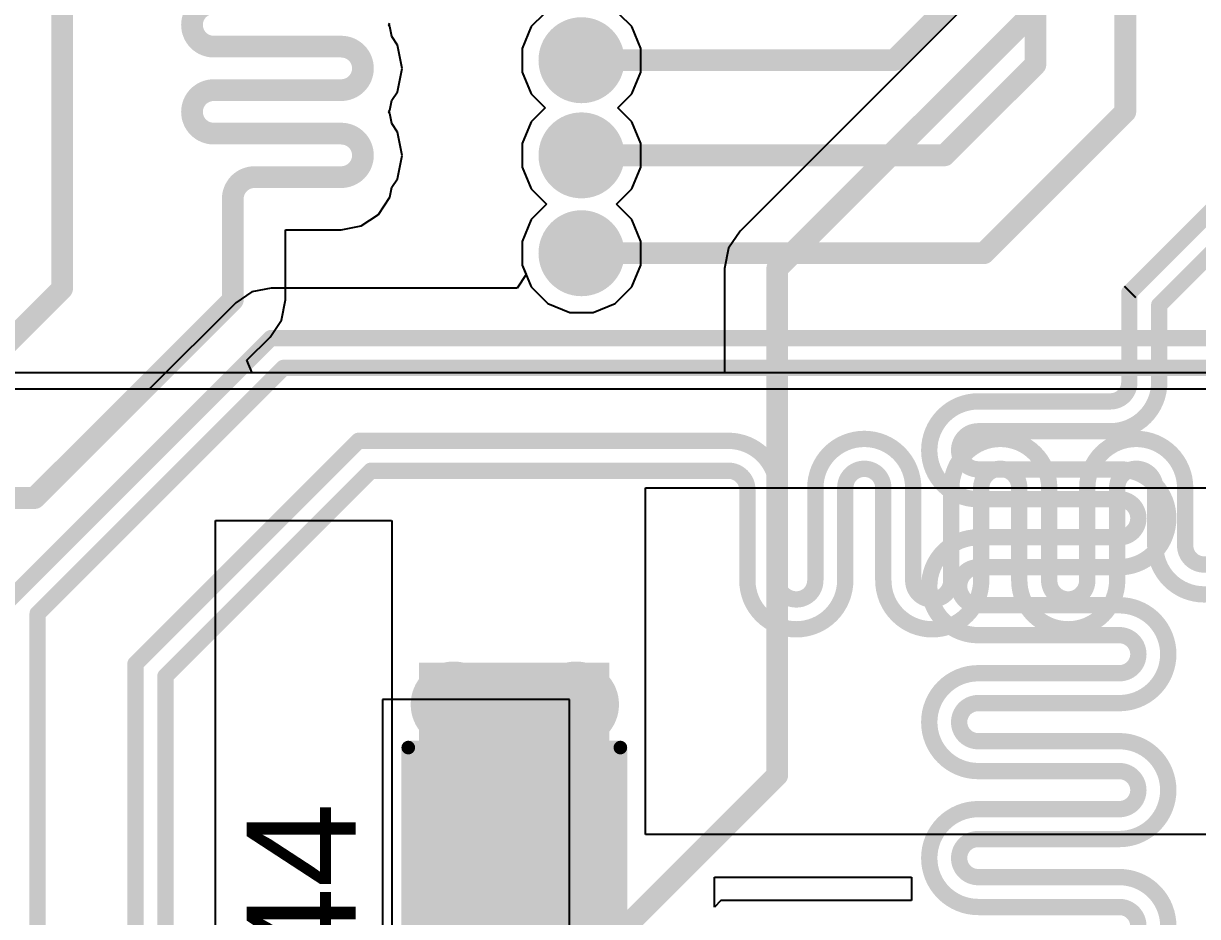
# Model space of a CAD drawing. Header units: millimetres. Extents: x 0 to 172, y 0 to 138.
# Drawn here: x 57.58 to 68.54, y 28.22 to 36.56 of the extents above; entities that cross this region are included whole.
import ezdxf

# ---------------------------------------------------------------- set-up
doc = ezdxf.new("R2010")
doc.units = ezdxf.units.MM
for name, color, linetype in [('BottomLayer', 5, 'Continuous'), ('BottomSolder', 6, 'Continuous'), ('TopLayer', 1, 'Continuous'), ('TopOverlay', 2, 'Continuous'), ('TopPaste', 8, 'Continuous'), ('TopSolder', 216, 'Continuous'), ('ViaHoleLayer', 16, 'Continuous')]:
    doc.layers.add(name, color=color, linetype=linetype)
doc.styles.add('Arial', font='', dxfattribs={"height": 0.2})
doc.styles.get('Arial').set_extended_font_data('Arial')

# ---------------------------------------------------------------- blocks, each defined once
blk = doc.blocks.new('R___1206_90')
at = {"layer": 'TopLayer'}
for points in [[(-2.032, 0.889), (-0.508, 0.889), (-0.508, -0.889), (-2.032, -0.889)], [(0.508, 0.889), (2.032, 0.889), (2.032, -0.889), (0.508, -0.889)]]:
    blk.add_hatch(color=1, dxfattribs=at).paths.add_polyline_path(points)
at = {"layer": 'TopPaste'}
for points in [[(-2.032, 0.889), (-0.508, 0.889), (-0.508, -0.889), (-2.032, -0.889)], [(0.508, 0.889), (2.032, 0.889), (2.032, -0.889), (0.508, -0.889)]]:
    blk.add_hatch(color=8, dxfattribs=at).paths.add_polyline_path(points)
at = {"layer": 'TopSolder'}
for points in [[(-2.1336, 0.9905999999999999), (-0.4064, 0.9905999999999999), (-0.4064, -0.9905999999999999), (-2.1336, -0.9905999999999999)], [(0.4064, 0.9905999999999999), (2.1336, 0.9905999999999999), (2.1336, -0.9905999999999999), (0.4064, -0.9905999999999999)]]:
    blk.add_hatch(color=216, dxfattribs=at).paths.add_polyline_path(points)
at = {"layer": 'TopOverlay', "const_width": 0.127}
for points in [[(-2.1336, -0.9905999999999999), (-2.1336, 0.9905999999999999)], [(2.1336, 0.9905999999999999), (-2.1336, 0.9905999999999999)], [(2.1336, -0.9905999999999999), (2.1336, 0.9905999999999999)], [(2.1336, -0.9905999999999999), (-2.1336, -0.9905999999999999)]]:
    blk.add_lwpolyline(points, dxfattribs=at)
at = {"layer": 'TopOverlay', "const_width": 0.0635}
for points in [[(-2.16535, 0.9905999999999999, 1), (-2.10185, 0.9905999999999999, 1)], [(-2.16535, 0.9905999999999999, 1), (-2.10185, 0.9905999999999999, 1)], [(2.10185, 0.9905999999999999, 1), (2.16535, 0.9905999999999999, 1)], [(2.10185, 0.9905999999999999, 1), (2.16535, 0.9905999999999999, 1)], [(-2.16535, -0.9905999999999999, 1), (-2.10185, -0.9905999999999999, 1)], [(-2.16535, -0.9905999999999999, 1), (-2.10185, -0.9905999999999999, 1)], [(2.10185, -0.9905999999999999, 1), (2.16535, -0.9905999999999999, 1)], [(2.10185, -0.9905999999999999, 1), (2.16535, -0.9905999999999999, 1)]]:
    blk.add_lwpolyline(points, format="xyb", close=True, dxfattribs=at)

msp = doc.modelspace()

# ---------------------------------------------------------------- hatches: boundary and pattern name
at = {"layer": 'BottomLayer'}
h = msp.add_hatch(color=5, dxfattribs=at)
edge = h.paths.add_edge_path()
edge.add_arc((62.78879999999999, 36.2204), 0.2999994, 0, 360)
h = msp.add_hatch(color=5, dxfattribs=at)
edge = h.paths.add_edge_path()
edge.add_arc((62.78879999999999, 35.3314), 0.2999994, 0, 360)
h = msp.add_hatch(color=5, dxfattribs=at)
edge = h.paths.add_edge_path()
edge.add_arc((62.78879999999999, 34.41699999999999), 0.2999994, 0, 360)
h = msp.add_hatch(color=5, dxfattribs=at)
edge = h.paths.add_edge_path()
edge.add_arc((61.59499999999999, 30.2006), 0.2999994, 0, 360)
h = msp.add_hatch(color=5, dxfattribs=at)
edge = h.paths.add_edge_path()
edge.add_arc((62.73753009999999, 30.2006), 0.2999994, 0, 360)
at = {"layer": 'BottomSolder'}
h = msp.add_hatch(color=6, dxfattribs=at)
edge = h.paths.add_edge_path()
edge.add_arc((62.78879999999999, 36.2204), 0.4015993999999999, 0, 360)
h = msp.add_hatch(color=6, dxfattribs=at)
edge = h.paths.add_edge_path()
edge.add_arc((62.78879999999999, 35.3314), 0.4015993999999999, 0, 360)
h = msp.add_hatch(color=6, dxfattribs=at)
edge = h.paths.add_edge_path()
edge.add_arc((62.78879999999999, 34.41699999999999), 0.4015993999999999, 0, 360)
h = msp.add_hatch(color=6, dxfattribs=at)
edge = h.paths.add_edge_path()
edge.add_arc((61.59499999999999, 30.2006), 0.4015993999999999, 0, 360)
h = msp.add_hatch(color=6, dxfattribs=at)
edge = h.paths.add_edge_path()
edge.add_arc((62.73753009999999, 30.2006), 0.4015993999999999, 0, 360)
at = {"layer": 'TopLayer'}
h = msp.add_hatch(color=1, dxfattribs=at)
edge = h.paths.add_edge_path()
edge.add_arc((62.78879999999999, 36.2204), 0.2999994, 0, 360)
h = msp.add_hatch(color=1, dxfattribs=at)
edge = h.paths.add_edge_path()
edge.add_arc((62.78879999999999, 35.3314), 0.2999994, 0, 360)
h = msp.add_hatch(color=1, dxfattribs=at)
edge = h.paths.add_edge_path()
edge.add_arc((62.78879999999999, 34.41699999999999), 0.2999994, 0, 360)
msp.add_hatch(color=1, dxfattribs=at).paths.add_polyline_path([(61.27242, 28.17240746), (63.05042, 28.17240746), (63.05042, 30.59137138), (61.27242, 30.59137138)])
h = msp.add_hatch(color=1, dxfattribs=at)
edge = h.paths.add_edge_path()
edge.add_arc((61.59499999999999, 30.2006), 0.2999994, 0, 360)
h = msp.add_hatch(color=1, dxfattribs=at)
edge = h.paths.add_edge_path()
edge.add_arc((62.73753009999999, 30.2006), 0.2999994, 0, 360)
at = {"layer": 'TopSolder'}
h = msp.add_hatch(color=216, dxfattribs=at)
edge = h.paths.add_edge_path()
edge.add_arc((62.78879999999999, 36.2204), 0.4015993999999999, 0, 360)
h = msp.add_hatch(color=216, dxfattribs=at)
edge = h.paths.add_edge_path()
edge.add_arc((62.78879999999999, 35.3314), 0.4015993999999999, 0, 360)
h = msp.add_hatch(color=216, dxfattribs=at)
edge = h.paths.add_edge_path()
edge.add_arc((62.78879999999999, 34.41699999999999), 0.4015993999999999, 0, 360)
h = msp.add_hatch(color=216, dxfattribs=at)
edge = h.paths.add_edge_path()
edge.add_arc((61.59499999999999, 30.2006), 0.4015993999999999, 0, 360)
h = msp.add_hatch(color=216, dxfattribs=at)
edge = h.paths.add_edge_path()
edge.add_arc((62.73753009999999, 30.2006), 0.4015993999999999, 0, 360)
at = {"layer": 'ViaHoleLayer'}
h = msp.add_hatch(color=16, dxfattribs=at)
edge = h.paths.add_edge_path()
edge.add_arc((62.78879999999999, 36.2204), 0.1499997, 0, 360)
h = msp.add_hatch(color=16, dxfattribs=at)
edge = h.paths.add_edge_path()
edge.add_arc((62.78879999999999, 35.3314), 0.1499997, 0, 360)
h = msp.add_hatch(color=16, dxfattribs=at)
edge = h.paths.add_edge_path()
edge.add_arc((62.78879999999999, 34.41699999999999), 0.1499997, 0, 360)
h = msp.add_hatch(color=16, dxfattribs=at)
edge = h.paths.add_edge_path()
edge.add_arc((61.59499999999999, 30.2006), 0.1499997, 0, 360)
h = msp.add_hatch(color=16, dxfattribs=at)
edge = h.paths.add_edge_path()
edge.add_arc((62.73753009999999, 30.2006), 0.1499997, 0, 360)

# ---------------------------------------------------------------- linework, layer by layer
at = {"layer": 'BottomLayer'}
for p, q in [((66.83194151999999, 37.18547808), (64.26966572, 34.62320227999999)), ((62.43712683999999, 36.6522), (62.3191413, 36.53421446)), ((63.2584587, 36.53421446), (63.14047316, 36.6522)), ((60.98869183999999, 36.55061269999999), (60.99864864, 36.56551234)), ((60.99864864, 36.53571306), (60.98869183999999, 36.55061269999999)), ((61.01735319999999, 36.44167464), (60.99864864, 36.53571306)), ((62.3191413, 36.53421446), (62.23480059999999, 36.33059789999999)), ((63.3427994, 36.33059789999999), (63.2584587, 36.53421446)), ((61.0704265, 36.3622463), (61.01735319999999, 36.44167464)), ((61.11379699999999, 36.1442127), (61.0704265, 36.3622463)), ((62.23480059999999, 36.33059789999999), (62.23480059999999, 36.1102021)), ((63.3427994, 36.1102021), (63.3427994, 36.33059789999999)), ((61.0704265, 35.9261791), (61.11379699999999, 36.1442127)), ((62.23480059999999, 36.1102021), (62.3191413, 35.90658554)), ((63.2584587, 35.90658554), (63.3427994, 36.1102021)), ((61.01735319999999, 35.84675076), (61.0704265, 35.9261791)), ((62.3191413, 35.90658554), (62.44982684, 35.7759)), ((63.12777316, 35.7759), (63.2584587, 35.90658554)), ((60.98869183999999, 35.7378127), (60.99864864, 35.75271234)), ((60.99864864, 35.75271234), (61.01735319999999, 35.84675076)), ((62.44982684, 35.7759), (62.3191413, 35.64521446)), ((63.2584587, 35.64521446), (63.12777316, 35.7759)), ((60.99864864, 35.72291306), (60.98869183999999, 35.7378127)), ((61.01735319999999, 35.62887464), (60.99864864, 35.72291306)), ((62.3191413, 35.64521446), (62.23480059999999, 35.4415979)), ((63.3427994, 35.4415979), (63.2584587, 35.64521446)), ((61.0704265, 35.5494463), (61.01735319999999, 35.62887464)), ((61.11379699999999, 35.3314127), (61.0704265, 35.5494463)), ((62.23480059999999, 35.4415979), (62.23480059999999, 35.2212021)), ((63.3427994, 35.2212021), (63.3427994, 35.4415979)), ((61.0704265, 35.1133791), (61.11379699999999, 35.3314127)), ((62.23480059999999, 35.2212021), (62.3191413, 35.01758554)), ((63.2584587, 35.01758554), (63.3427994, 35.2212021)), ((61.01735319999999, 35.03395076), (61.0704265, 35.1133791)), ((60.99864864, 34.93991234), (61.01735319999999, 35.03395076)), ((62.3191413, 35.01758554), (62.46252684, 34.87419999999999)), ((63.11507316, 34.87419999999999), (63.2584587, 35.01758554)), ((60.89198388, 34.78027841999999), (60.99864864, 34.93991234)), ((62.46252684, 34.87419999999999), (62.3191413, 34.73081446)), ((63.2584587, 34.73081446), (63.11507316, 34.87419999999999)), ((60.73234996, 34.67361365999999), (60.89198388, 34.78027841999999)), ((60.5440496, 34.63615882), (60.73234996, 34.67361365999999)), ((62.3191413, 34.73081446), (62.23480059999999, 34.5271979)), ((63.3427994, 34.5271979), (63.2584587, 34.73081446)), ((60.02386267999999, 33.98035367999999), (60.02386267999999, 34.63615882)), ((60.02386267999999, 34.63615882), (60.5440496, 34.63615882)), ((64.26966572, 34.62320227999999), (64.16300096, 34.46356836)), ((62.23480059999999, 34.5271979), (62.23480059999999, 34.3068021)), ((63.3427994, 34.3068021), (63.3427994, 34.5271979)), ((64.16300096, 34.46356836), (64.12554612, 34.275268)), ((62.23480059999999, 34.3068021), (62.3191413, 34.10318554)), ((63.2584587, 34.10318554), (63.3427994, 34.3068021)), ((64.12554612, 34.275268), (64.12554612, 33.2994)), ((62.3191413, 34.10318554), (62.47498553999999, 33.9473413)), ((63.10261446, 33.9473413), (63.2584587, 34.10318554)), ((59.98640784, 33.79205332), (60.02386267999999, 33.98035367999999)), ((62.47498553999999, 33.9473413), (62.6786021, 33.8630006)), ((62.8989979, 33.8630006), (63.10261446, 33.9473413)), ((59.87974307999999, 33.6324194), (59.98640784, 33.79205332)), ((62.6786021, 33.8630006), (62.8989979, 33.8630006)), ((59.66405644, 33.41673276), (59.87974307999999, 33.6324194)), ((59.71265933999999, 33.2994), (59.66405644, 33.41673276)), ((103.7336, 33.2994), (31.0642, 33.2994)), ((64.12554612, 33.2994), (59.71265933999999, 33.2994)), ((62.67732448, 30.24597456), (60.9301931, 30.24597456)), ((60.9301931, 30.24597456), (60.9301931, 16.29771442)), ((62.67732448, 17.4189771), (62.67732448, 30.24597456)), ((64.03000148, 28.30831016), (64.03000148, 28.58771016)), ((64.03000148, 28.58771016), (65.87080298, 28.58771016)), ((65.87080298, 28.58771016), (65.87080298, 28.36841164)), ((64.09010296, 28.36841164), (64.03000148, 28.30831016)), ((65.87080298, 28.36841164), (64.09010296, 28.36841164))]:
    msp.add_line(p, q, dxfattribs=at)
for points, const_width in [([(57.9374, 34.8916752), (57.9374, 39.7812768)], 0.2032), ([(64.6176, 34.275268), (68.696332, 38.354)], 0.2032), ([(59.3540088, 36.34741269999999), (60.5440496, 36.34741269999999)], 0.2032), ([(59.3540088, 35.9410127), (60.5440496, 35.9410127)], 0.2032), ([(67.91844176, 34.0614), (69.46784176, 35.6108)], 0.1524), ([(59.3540088, 35.5346127), (60.5440496, 35.5346127)], 0.2032), ([(68.31357178, 34.0614), (69.58357177999999, 35.3314)], 0.1524), ([(59.7350088, 35.1282127), (60.5440496, 35.1282127)], 0.2032), ([(57.9374, 34.08631232), (57.9374, 34.8916752)], 0.2032), ([(59.53180879999999, 34.41699999999999), (59.53180879999999, 34.9250127)], 0.2032), ([(59.53180879999999, 33.98035367999999), (59.53180879999999, 34.41699999999999)], 0.2032), ([(64.6176, 29.5402), (64.6176, 34.275268)], 0.2032), ([(56.6424064, 32.79131872), (57.9374, 34.08631232)], 0.2032), ([(67.90615832, 34.04911656), (67.91844176, 34.0614)], 0.1524), ([(67.90615832, 33.21048984), (67.90615832, 34.04911656)], 0.1524), ([(68.18555832, 33.93338908), (68.31356924, 34.0614)], 0.1524), ([(68.31356924, 34.0614), (68.31357178, 34.0614)], 0.1524), ([(57.68103272, 32.1295776), (59.53180879999999, 33.98035367999999)], 0.2032), ([(68.18555832, 33.21048984), (68.18555832, 33.93338908)], 0.1524), ([(66.49433995999999, 33.03269238), (67.72836086, 33.03269238)], 0.1524), ([(66.49433995999999, 32.75329238), (67.72836086, 32.75329238)], 0.1524), ([(66.03714249999999, 32.57549238), (66.03714249999999, 32.57549492)], 0.1524), ([(66.3165425, 32.57549238), (66.3165425, 32.57549492)], 0.1524), ([(66.49433995999999, 32.39769492), (67.81266854, 32.39769492)], 0.1524), ([(47.45576488, 32.1295776), (57.68103272, 32.1295776)], 0.2032), ([(66.49433995999999, 32.11829492), (67.81266854, 32.11829492)], 0.1524), ([(67.990466, 31.94049492), (67.990466, 31.94049746)], 0.1524), ([(68.269866, 31.94049492), (68.269866, 31.94049746)], 0.1524), ([(66.49433995999999, 31.76269746), (67.81266854, 31.76269746)], 0.1524), ([(66.49433995999999, 31.48329746), (67.81266854, 31.48329746)], 0.1524), ([(66.03714249999999, 31.30549746), (66.03714249999999, 31.30549999999999)], 0.1524), ([(66.3165425, 31.30549746), (66.3165425, 31.30549999999999)], 0.1524), ([(66.49433995999999, 31.1277), (67.81266854, 31.1277)], 0.1524), ([(66.49433995999999, 30.84829999999999), (67.81266854, 30.84829999999999)], 0.1524), ([(67.990466, 30.6705), (67.990466, 30.67050254)], 0.1524), ([(68.269866, 30.6705), (68.269866, 30.67050254)], 0.1524), ([(66.49433995999999, 30.49270254), (67.81266854, 30.49270254)], 0.1524), ([(66.49433995999999, 30.21330254), (67.81266854, 30.21330254)], 0.1524), ([(66.03714249999999, 30.03550254), (66.03714249999999, 30.03550508)], 0.1524), ([(66.3165425, 30.03550254), (66.3165425, 30.03550508)], 0.1524), ([(66.49433995999999, 29.85770508), (67.81266854, 29.85770508)], 0.1524), ([(62.79973216, 27.72233216), (64.6176, 29.5402)], 0.2032), ([(66.49433995999999, 29.57830508), (67.81266854, 29.57830508)], 0.1524), ([(67.990466, 29.40050508), (67.990466, 29.40050762)], 0.1524), ([(68.269866, 29.40050508), (68.269866, 29.40050762)], 0.1524), ([(66.49433995999999, 29.22270762), (67.81266854, 29.22270762)], 0.1524), ([(66.49433995999999, 28.94330762), (67.81266854, 28.94330762)], 0.1524), ([(66.03714249999999, 28.76550762), (66.03714249999999, 28.76551016)], 0.1524), ([(66.3165425, 28.76550762), (66.3165425, 28.76551016)], 0.1524), ([(66.49433995999999, 28.58771016), (67.81266854, 28.58771016)], 0.1524), ([(66.49433995999999, 28.30831016), (67.81266854, 28.30831016)], 0.1524)]:
    msp.add_lwpolyline(points, dxfattribs=dict(at, const_width=const_width))
for points, const_width in [([(59.3540088, 36.34741269999999, -0.9999999999999999), (59.3540088, 36.7538127)], 0.2032), ([(60.5440496, 36.34741269999999, -0.9999999999999999), (60.5440496, 35.9410127)], 0.2032), ([(59.3540088, 35.5346127, -0.9999999999999999), (59.3540088, 35.9410127)], 0.2032), ([(60.5440496, 35.5346127, -0.9999999999999999), (60.5440496, 35.1282127)], 0.2032), ([(59.53180879999999, 34.9250127, -0.4142135623730951), (59.7350088, 35.1282127)], 0.2032), ([(67.90615832, 33.21048984, -0.4142135623730951), (67.72836086, 33.03269238)], 0.1524), ([(68.18555832, 33.21048984, -0.4142135623730951), (67.72836086, 32.75329238)], 0.1524), ([(66.03714249999999, 32.57549492, -0.4142135623730951), (66.49433995999999, 33.03269238)], 0.1524), ([(66.3165425, 32.57549492, -0.4142135623730951), (66.49433995999999, 32.75329238)], 0.1524), ([(66.49433995999999, 32.11829492, -0.4142135623730951), (66.03714249999999, 32.57549238)], 0.1524), ([(66.49433995999999, 32.39769492, -0.4142135623730951), (66.3165425, 32.57549238)], 0.1524), ([(67.81266854, 32.39769492, -0.4142135623730951), (68.269866, 31.94049746)], 0.1524), ([(67.81266854, 32.11829492, -0.4142135623730951), (67.990466, 31.94049746)], 0.1524), ([(67.990466, 31.94049492, -0.4142135623730951), (67.81266854, 31.76269746)], 0.1524), ([(68.269866, 31.94049492, -0.4142135623730951), (67.81266854, 31.48329746)], 0.1524), ([(66.03714249999999, 31.30549999999999, -0.4142135623730951), (66.49433995999999, 31.76269746)], 0.1524), ([(66.3165425, 31.30549999999999, -0.4142135623730951), (66.49433995999999, 31.48329746)], 0.1524), ([(66.49433995999999, 30.84829999999999, -0.4142135623730951), (66.03714249999999, 31.30549746)], 0.1524), ([(66.49433995999999, 31.1277, -0.4142135623730951), (66.3165425, 31.30549746)], 0.1524), ([(67.81266854, 31.1277, -0.4142135623730951), (68.269866, 30.67050254)], 0.1524), ([(67.81266854, 30.84829999999999, -0.4142135623730951), (67.990466, 30.67050254)], 0.1524), ([(67.990466, 30.6705, -0.4142135623730951), (67.81266854, 30.49270254)], 0.1524), ([(68.269866, 30.6705, -0.4142135623730951), (67.81266854, 30.21330254)], 0.1524), ([(66.03714249999999, 30.03550508, -0.4142135623730951), (66.49433995999999, 30.49270254)], 0.1524), ([(66.3165425, 30.03550508, -0.4142135623730951), (66.49433995999999, 30.21330254)], 0.1524), ([(66.49433995999999, 29.57830508, -0.4142135623730951), (66.03714249999999, 30.03550254)], 0.1524), ([(66.49433995999999, 29.85770508, -0.4142135623730951), (66.3165425, 30.03550254)], 0.1524), ([(67.81266854, 29.85770508, -0.4142135623730951), (68.269866, 29.40050762)], 0.1524), ([(67.81266854, 29.57830508, -0.4142135623730951), (67.990466, 29.40050762)], 0.1524), ([(67.990466, 29.40050508, -0.4142135623730951), (67.81266854, 29.22270762)], 0.1524), ([(68.269866, 29.40050508, -0.4142135623730951), (67.81266854, 28.94330762)], 0.1524), ([(66.03714249999999, 28.76551016, -0.4142135623730951), (66.49433995999999, 29.22270762)], 0.1524), ([(66.3165425, 28.76551016, -0.4142135623730951), (66.49433995999999, 28.94330762)], 0.1524), ([(66.49433995999999, 28.30831016, -0.4142135623730951), (66.03714249999999, 28.76550762)], 0.1524), ([(66.49433995999999, 28.58771016, -0.4142135623730951), (66.3165425, 28.76550762)], 0.1524), ([(67.81266854, 28.58771016, -0.4142135623730951), (68.269866, 28.1305127)], 0.1524), ([(67.81266854, 28.30831016, -0.4142135623730951), (67.990466, 28.1305127)], 0.1524)]:
    msp.add_lwpolyline(points, format="xyb", dxfattribs=dict(at, const_width=const_width))
for points, const_width in [([(59.3032088, 36.34741269999999, 1), (59.4048088, 36.34741269999999, 1)], 0.1016), ([(59.3032088, 36.34741269999999, 1), (59.4048088, 36.34741269999999, 1)], 0.1016), ([(60.4932496, 36.34741269999999, 1), (60.5948496, 36.34741269999999, 1)], 0.1016), ([(60.4932496, 36.34741269999999, 1), (60.5948496, 36.34741269999999, 1)], 0.1016), ([(59.3032088, 35.9410127, 1), (59.4048088, 35.9410127, 1)], 0.1016), ([(59.3032088, 35.9410127, 1), (59.4048088, 35.9410127, 1)], 0.1016), ([(60.4932496, 35.9410127, 1), (60.5948496, 35.9410127, 1)], 0.1016), ([(60.4932496, 35.9410127, 1), (60.5948496, 35.9410127, 1)], 0.1016), ([(59.3032088, 35.5346127, 1), (59.4048088, 35.5346127, 1)], 0.1016), ([(59.3032088, 35.5346127, 1), (59.4048088, 35.5346127, 1)], 0.1016), ([(60.4932496, 35.5346127, 1), (60.5948496, 35.5346127, 1)], 0.1016), ([(60.4932496, 35.5346127, 1), (60.5948496, 35.5346127, 1)], 0.1016), ([(59.6842088, 35.1282127, 1), (59.78580880000001, 35.1282127, 1)], 0.1016), ([(59.6842088, 35.1282127, 1), (59.78580880000001, 35.1282127, 1)], 0.1016), ([(60.4932496, 35.1282127, 1), (60.5948496, 35.1282127, 1)], 0.1016), ([(60.4932496, 35.1282127, 1), (60.5948496, 35.1282127, 1)], 0.1016), ([(57.88659999999999, 34.8916752, 1), (57.98819999999999, 34.8916752, 1)], 0.1016), ([(57.88659999999999, 34.8916752, 1), (57.98819999999999, 34.8916752, 1)], 0.1016), ([(59.4810088, 34.9250127, 1), (59.5826088, 34.9250127, 1)], 0.1016), ([(59.4810088, 34.9250127, 1), (59.5826088, 34.9250127, 1)], 0.1016), ([(59.4810088, 34.41699999999999, 1), (59.5826088, 34.41699999999999, 1)], 0.1016), ([(59.4810088, 34.41699999999999, 1), (59.5826088, 34.41699999999999, 1)], 0.1016), ([(64.56679999999999, 34.275268, 1), (64.66839999999999, 34.275268, 1)], 0.1016), ([(64.56679999999999, 34.275268, 1), (64.66839999999999, 34.275268, 1)], 0.1016), ([(57.88659999999999, 34.08631232, 1), (57.98819999999999, 34.08631232, 1)], 0.1016), ([(57.88659999999999, 34.08631232, 1), (57.98819999999999, 34.08631232, 1)], 0.1016), ([(67.86805831999999, 34.04911656, 1), (67.94425832, 34.04911656, 1)], 0.0762), ([(67.86805831999999, 34.04911656, 1), (67.94425832, 34.04911656, 1)], 0.0762), ([(67.88034176, 34.0614, 1), (67.95654176, 34.0614, 1)], 0.0762), ([(67.88034176, 34.0614, 1), (67.95654176, 34.0614, 1)], 0.0762), ([(68.27546924, 34.0614, 1), (68.35166923999999, 34.0614, 1)], 0.0762), ([(68.27546924, 34.0614, 1), (68.35166923999999, 34.0614, 1)], 0.0762), ([(68.27547177999999, 34.0614, 1), (68.35167178, 34.0614, 1)], 0.0762), ([(68.27547177999999, 34.0614, 1), (68.35167178, 34.0614, 1)], 0.0762), ([(59.4810088, 33.98035367999999, 1), (59.5826088, 33.98035367999999, 1)], 0.1016), ([(59.4810088, 33.98035367999999, 1), (59.5826088, 33.98035367999999, 1)], 0.1016), ([(68.14745832, 33.93338908, 1), (68.22365832, 33.93338908, 1)], 0.0762), ([(68.14745832, 33.93338908, 1), (68.22365832, 33.93338908, 1)], 0.0762), ([(67.86805831999999, 33.21048984, 1), (67.94425832, 33.21048984, 1)], 0.0762), ([(67.86805831999999, 33.21048984, 1), (67.94425832, 33.21048984, 1)], 0.0762), ([(68.14745832, 33.21048984, 1), (68.22365832, 33.21048984, 1)], 0.0762), ([(68.14745832, 33.21048984, 1), (68.22365832, 33.21048984, 1)], 0.0762), ([(66.45623995999999, 33.03269238, 1), (66.53243995999999, 33.03269238, 1)], 0.0762), ([(66.45623995999999, 33.03269238, 1), (66.53243995999999, 33.03269238, 1)], 0.0762), ([(67.69026086, 33.03269238, 1), (67.76646086, 33.03269238, 1)], 0.0762), ([(67.69026086, 33.03269238, 1), (67.76646086, 33.03269238, 1)], 0.0762), ([(66.45623995999999, 32.75329238, 1), (66.53243995999999, 32.75329238, 1)], 0.0762), ([(66.45623995999999, 32.75329238, 1), (66.53243995999999, 32.75329238, 1)], 0.0762), ([(67.69026086, 32.75329238, 1), (67.76646086, 32.75329238, 1)], 0.0762), ([(67.69026086, 32.75329238, 1), (67.76646086, 32.75329238, 1)], 0.0762), ([(65.99904249999999, 32.57549492, 1), (66.0752425, 32.57549492, 1)], 0.0762), ([(65.99904249999999, 32.57549492, 1), (66.0752425, 32.57549492, 1)], 0.0762), ([(65.99904249999999, 32.57549238, 1), (66.0752425, 32.57549238, 1)], 0.0762), ([(65.99904249999999, 32.57549238, 1), (66.0752425, 32.57549238, 1)], 0.0762), ([(66.2784425, 32.57549492, 1), (66.3546425, 32.57549492, 1)], 0.0762), ([(66.2784425, 32.57549492, 1), (66.3546425, 32.57549492, 1)], 0.0762), ([(66.2784425, 32.57549238, 1), (66.3546425, 32.57549238, 1)], 0.0762), ([(66.2784425, 32.57549238, 1), (66.3546425, 32.57549238, 1)], 0.0762), ([(66.45623995999999, 32.39769492, 1), (66.53243995999999, 32.39769492, 1)], 0.0762), ([(66.45623995999999, 32.39769492, 1), (66.53243995999999, 32.39769492, 1)], 0.0762), ([(67.77456854, 32.39769492, 1), (67.85076853999999, 32.39769492, 1)], 0.0762), ([(67.77456854, 32.39769492, 1), (67.85076853999999, 32.39769492, 1)], 0.0762), ([(57.63023272, 32.1295776, 1), (57.73183271999999, 32.1295776, 1)], 0.1016), ([(57.63023272, 32.1295776, 1), (57.73183271999999, 32.1295776, 1)], 0.1016), ([(66.45623995999999, 32.11829492, 1), (66.53243995999999, 32.11829492, 1)], 0.0762), ([(66.45623995999999, 32.11829492, 1), (66.53243995999999, 32.11829492, 1)], 0.0762), ([(67.77456854, 32.11829492, 1), (67.85076853999999, 32.11829492, 1)], 0.0762), ([(67.77456854, 32.11829492, 1), (67.85076853999999, 32.11829492, 1)], 0.0762), ([(67.952366, 31.94049746, 1), (68.028566, 31.94049746, 1)], 0.0762), ([(67.952366, 31.94049746, 1), (68.028566, 31.94049746, 1)], 0.0762), ([(67.952366, 31.94049492, 1), (68.028566, 31.94049492, 1)], 0.0762), ([(67.952366, 31.94049492, 1), (68.028566, 31.94049492, 1)], 0.0762), ([(68.231766, 31.94049746, 1), (68.30796600000001, 31.94049746, 1)], 0.0762), ([(68.231766, 31.94049746, 1), (68.30796600000001, 31.94049746, 1)], 0.0762), ([(68.231766, 31.94049492, 1), (68.30796600000001, 31.94049492, 1)], 0.0762), ([(68.231766, 31.94049492, 1), (68.30796600000001, 31.94049492, 1)], 0.0762), ([(66.45623995999999, 31.76269746, 1), (66.53243995999999, 31.76269746, 1)], 0.0762), ([(66.45623995999999, 31.76269746, 1), (66.53243995999999, 31.76269746, 1)], 0.0762), ([(67.77456854, 31.76269746, 1), (67.85076853999999, 31.76269746, 1)], 0.0762), ([(67.77456854, 31.76269746, 1), (67.85076853999999, 31.76269746, 1)], 0.0762), ([(66.45623995999999, 31.48329746, 1), (66.53243995999999, 31.48329746, 1)], 0.0762), ([(66.45623995999999, 31.48329746, 1), (66.53243995999999, 31.48329746, 1)], 0.0762), ([(67.77456854, 31.48329746, 1), (67.85076853999999, 31.48329746, 1)], 0.0762), ([(67.77456854, 31.48329746, 1), (67.85076853999999, 31.48329746, 1)], 0.0762), ([(65.99904249999999, 31.30549999999999, 1), (66.0752425, 31.30549999999999, 1)], 0.0762), ([(65.99904249999999, 31.30549999999999, 1), (66.0752425, 31.30549999999999, 1)], 0.0762), ([(65.99904249999999, 31.30549746, 1), (66.0752425, 31.30549746, 1)], 0.0762), ([(65.99904249999999, 31.30549746, 1), (66.0752425, 31.30549746, 1)], 0.0762), ([(66.2784425, 31.30549999999999, 1), (66.3546425, 31.30549999999999, 1)], 0.0762), ([(66.2784425, 31.30549999999999, 1), (66.3546425, 31.30549999999999, 1)], 0.0762), ([(66.2784425, 31.30549746, 1), (66.3546425, 31.30549746, 1)], 0.0762), ([(66.2784425, 31.30549746, 1), (66.3546425, 31.30549746, 1)], 0.0762), ([(66.45623995999999, 31.1277, 1), (66.53243995999999, 31.1277, 1)], 0.0762), ([(66.45623995999999, 31.1277, 1), (66.53243995999999, 31.1277, 1)], 0.0762), ([(67.77456854, 31.1277, 1), (67.85076853999999, 31.1277, 1)], 0.0762), ([(67.77456854, 31.1277, 1), (67.85076853999999, 31.1277, 1)], 0.0762), ([(66.45623995999999, 30.84829999999999, 1), (66.53243995999999, 30.84829999999999, 1)], 0.0762), ([(66.45623995999999, 30.84829999999999, 1), (66.53243995999999, 30.84829999999999, 1)], 0.0762), ([(67.77456854, 30.84829999999999, 1), (67.85076853999999, 30.84829999999999, 1)], 0.0762), ([(67.77456854, 30.84829999999999, 1), (67.85076853999999, 30.84829999999999, 1)], 0.0762), ([(67.952366, 30.67050254, 1), (68.028566, 30.67050254, 1)], 0.0762), ([(67.952366, 30.67050254, 1), (68.028566, 30.67050254, 1)], 0.0762), ([(67.952366, 30.6705, 1), (68.028566, 30.6705, 1)], 0.0762), ([(67.952366, 30.6705, 1), (68.028566, 30.6705, 1)], 0.0762), ([(68.231766, 30.67050254, 1), (68.30796600000001, 30.67050254, 1)], 0.0762), ([(68.231766, 30.67050254, 1), (68.30796600000001, 30.67050254, 1)], 0.0762), ([(68.231766, 30.6705, 1), (68.30796600000001, 30.6705, 1)], 0.0762), ([(68.231766, 30.6705, 1), (68.30796600000001, 30.6705, 1)], 0.0762), ([(66.45623995999999, 30.49270254, 1), (66.53243995999999, 30.49270254, 1)], 0.0762), ([(66.45623995999999, 30.49270254, 1), (66.53243995999999, 30.49270254, 1)], 0.0762), ([(67.77456854, 30.49270254, 1), (67.85076853999999, 30.49270254, 1)], 0.0762), ([(67.77456854, 30.49270254, 1), (67.85076853999999, 30.49270254, 1)], 0.0762), ([(66.45623995999999, 30.21330254, 1), (66.53243995999999, 30.21330254, 1)], 0.0762), ([(66.45623995999999, 30.21330254, 1), (66.53243995999999, 30.21330254, 1)], 0.0762), ([(67.77456854, 30.21330254, 1), (67.85076853999999, 30.21330254, 1)], 0.0762), ([(67.77456854, 30.21330254, 1), (67.85076853999999, 30.21330254, 1)], 0.0762), ([(65.99904249999999, 30.03550508, 1), (66.0752425, 30.03550508, 1)], 0.0762), ([(65.99904249999999, 30.03550508, 1), (66.0752425, 30.03550508, 1)], 0.0762), ([(65.99904249999999, 30.03550254, 1), (66.0752425, 30.03550254, 1)], 0.0762), ([(65.99904249999999, 30.03550254, 1), (66.0752425, 30.03550254, 1)], 0.0762), ([(66.2784425, 30.03550508, 1), (66.3546425, 30.03550508, 1)], 0.0762), ([(66.2784425, 30.03550508, 1), (66.3546425, 30.03550508, 1)], 0.0762), ([(66.2784425, 30.03550254, 1), (66.3546425, 30.03550254, 1)], 0.0762), ([(66.2784425, 30.03550254, 1), (66.3546425, 30.03550254, 1)], 0.0762), ([(66.45623995999999, 29.85770508, 1), (66.53243995999999, 29.85770508, 1)], 0.0762), ([(66.45623995999999, 29.85770508, 1), (66.53243995999999, 29.85770508, 1)], 0.0762), ([(67.77456854, 29.85770508, 1), (67.85076853999999, 29.85770508, 1)], 0.0762), ([(67.77456854, 29.85770508, 1), (67.85076853999999, 29.85770508, 1)], 0.0762), ([(64.56679999999999, 29.5402, 1), (64.66839999999999, 29.5402, 1)], 0.1016), ([(64.56679999999999, 29.5402, 1), (64.66839999999999, 29.5402, 1)], 0.1016), ([(66.45623995999999, 29.57830508, 1), (66.53243995999999, 29.57830508, 1)], 0.0762), ([(66.45623995999999, 29.57830508, 1), (66.53243995999999, 29.57830508, 1)], 0.0762), ([(67.77456854, 29.57830508, 1), (67.85076853999999, 29.57830508, 1)], 0.0762), ([(67.77456854, 29.57830508, 1), (67.85076853999999, 29.57830508, 1)], 0.0762), ([(67.952366, 29.40050762, 1), (68.028566, 29.40050762, 1)], 0.0762), ([(67.952366, 29.40050762, 1), (68.028566, 29.40050762, 1)], 0.0762), ([(67.952366, 29.40050508, 1), (68.028566, 29.40050508, 1)], 0.0762), ([(67.952366, 29.40050508, 1), (68.028566, 29.40050508, 1)], 0.0762), ([(68.231766, 29.40050762, 1), (68.30796600000001, 29.40050762, 1)], 0.0762), ([(68.231766, 29.40050762, 1), (68.30796600000001, 29.40050762, 1)], 0.0762), ([(68.231766, 29.40050508, 1), (68.30796600000001, 29.40050508, 1)], 0.0762), ([(68.231766, 29.40050508, 1), (68.30796600000001, 29.40050508, 1)], 0.0762), ([(66.45623995999999, 29.22270762, 1), (66.53243995999999, 29.22270762, 1)], 0.0762), ([(66.45623995999999, 29.22270762, 1), (66.53243995999999, 29.22270762, 1)], 0.0762), ([(67.77456854, 29.22270762, 1), (67.85076853999999, 29.22270762, 1)], 0.0762), ([(67.77456854, 29.22270762, 1), (67.85076853999999, 29.22270762, 1)], 0.0762), ([(66.45623995999999, 28.94330762, 1), (66.53243995999999, 28.94330762, 1)], 0.0762), ([(66.45623995999999, 28.94330762, 1), (66.53243995999999, 28.94330762, 1)], 0.0762), ([(67.77456854, 28.94330762, 1), (67.85076853999999, 28.94330762, 1)], 0.0762), ([(67.77456854, 28.94330762, 1), (67.85076853999999, 28.94330762, 1)], 0.0762), ([(65.99904249999999, 28.76551016, 1), (66.0752425, 28.76551016, 1)], 0.0762), ([(65.99904249999999, 28.76551016, 1), (66.0752425, 28.76551016, 1)], 0.0762), ([(65.99904249999999, 28.76550762, 1), (66.0752425, 28.76550762, 1)], 0.0762), ([(65.99904249999999, 28.76550762, 1), (66.0752425, 28.76550762, 1)], 0.0762), ([(66.2784425, 28.76551016, 1), (66.3546425, 28.76551016, 1)], 0.0762), ([(66.2784425, 28.76551016, 1), (66.3546425, 28.76551016, 1)], 0.0762), ([(66.2784425, 28.76550762, 1), (66.3546425, 28.76550762, 1)], 0.0762), ([(66.2784425, 28.76550762, 1), (66.3546425, 28.76550762, 1)], 0.0762), ([(66.45623995999999, 28.58771016, 1), (66.53243995999999, 28.58771016, 1)], 0.0762), ([(66.45623995999999, 28.58771016, 1), (66.53243995999999, 28.58771016, 1)], 0.0762), ([(67.77456854, 28.58771016, 1), (67.85076853999999, 28.58771016, 1)], 0.0762), ([(67.77456854, 28.58771016, 1), (67.85076853999999, 28.58771016, 1)], 0.0762), ([(66.45623995999999, 28.30831016, 1), (66.53243995999999, 28.30831016, 1)], 0.0762), ([(66.45623995999999, 28.30831016, 1), (66.53243995999999, 28.30831016, 1)], 0.0762), ([(67.77456854, 28.30831016, 1), (67.85076853999999, 28.30831016, 1)], 0.0762), ([(67.77456854, 28.30831016, 1), (67.85076853999999, 28.30831016, 1)], 0.0762)]:
    msp.add_lwpolyline(points, format="xyb", close=True, dxfattribs=dict(at, const_width=const_width))
at = {"layer": 'TopLayer'}
for p, q in [((62.43712683999999, 36.6522), (62.3191413, 36.53421446)), ((62.3191413, 36.53421446), (62.23480059999999, 36.33059789999999)), ((62.23480059999999, 36.33059789999999), (62.23480059999999, 36.1102021)), ((62.23480059999999, 36.1102021), (62.3191413, 35.90658554)), ((62.3191413, 35.90658554), (62.44982684, 35.7759)), ((62.44982684, 35.7759), (62.3191413, 35.64521446)), ((62.3191413, 35.64521446), (62.23480059999999, 35.4415979)), ((62.23480059999999, 35.4415979), (62.23480059999999, 35.2212021)), ((62.23480059999999, 35.2212021), (62.3191413, 35.01758554)), ((62.3191413, 35.01758554), (62.46252684, 34.87419999999999)), ((62.46252684, 34.87419999999999), (62.3191413, 34.73081446)), ((62.3191413, 34.73081446), (62.23480059999999, 34.5271979)), ((62.23480059999999, 34.5271979), (62.23480059999999, 34.3068021)), ((62.27163822, 34.21787162), (62.18677681999999, 34.09086908)), ((62.23480059999999, 34.3068021), (62.27163822, 34.21787162)), ((59.71067305999999, 34.05538528), (59.55943892, 33.95433392)), ((59.88906233999999, 34.09086908), (59.71067305999999, 34.05538528)), ((62.18677681999999, 34.09086908), (59.88906233999999, 34.09086908)), ((59.55943892, 33.95433392), (58.75210499999999, 33.147)), ((103.7336, 33.147), (31.0642, 33.147)), ((58.75210499999999, 33.147), (44.11761814, 33.147)), ((63.38803172, 28.98690164), (63.38803172, 32.22485046)), ((63.38803172, 32.22485046), (70.28179999999999, 32.22485046)), ((59.36875603999999, 31.91884396), (61.01556504, 31.91884396)), ((59.36875603999999, 25.38019562), (59.36875603999999, 31.91884396)), ((61.01556504, 31.91884396), (61.01841745999999, 31.91599154)), ((61.01841745999999, 31.91599154), (61.01841745999999, 25.38019562)), ((70.28179999999999, 28.98690164), (63.38803172, 28.98690164))]:
    msp.add_line(p, q, dxfattribs=at)
for points, const_width in [([(67.02879913999999, 36.17990986), (67.02879913999999, 38.3032)], 0.2032), ([(67.8688, 35.7378), (67.8688, 38.3032)], 0.2032), ([(65.7098, 36.2204), (66.22880074, 36.73940073999999)], 0.2032), ([(62.78879999999999, 36.2204), (65.7098, 36.2204)], 0.2032), ([(66.18028928, 35.3314), (67.02879913999999, 36.17990986)], 0.2032), ([(66.548, 34.41699999999999), (67.8688, 35.7378)], 0.2032), ([(62.78879999999999, 35.3314), (66.18028928, 35.3314)], 0.2032), ([(62.78879999999999, 34.41699999999999), (66.548, 34.41699999999999)], 0.2032), ([(57.4294, 31.1650507), (59.88906233999999, 33.62471304)], 0.1524), ([(59.88906233999999, 33.62471304), (74.83660166, 33.62471304)], 0.1524), ([(57.70879999999999, 31.04932068), (60.00479236, 33.34531304)], 0.1524), ([(60.00479236, 33.34531304), (74.95233168, 33.34531304)], 0.1524), ([(58.62319999999999, 30.58085324), (60.70674675999999, 32.6644)], 0.1524), ([(60.70674675999999, 32.6644), (63.3094873, 32.6644)], 0.1524), ([(63.3094873, 32.6644), (64.1604, 32.6644)], 0.1524), ([(58.90259999999999, 30.46512322), (60.82247678, 32.385)], 0.1524), ([(60.82247678, 32.385), (63.3094873, 32.385)], 0.1524), ([(63.3094873, 32.385), (64.1604, 32.385)], 0.1524), ([(64.3382, 31.36005665999999), (64.3382, 32.2072)], 0.1524), ([(64.6176, 31.36005665999999), (64.6176, 32.2072)], 0.1524), ([(64.97319999999999, 31.36005665999999), (64.97319999999999, 32.22485046)], 0.1524), ([(65.2526, 31.36005665999999), (65.2526, 32.22485046)], 0.1524), ([(65.6082, 31.36005665999999), (65.6082, 32.22485046)], 0.1524), ([(65.88759999999999, 31.36005665999999), (65.88759999999999, 32.22485046)], 0.1524), ([(66.2432, 31.36005665999999), (66.2432, 32.22485046)], 0.1524), ([(66.5226, 31.36005665999999), (66.5226, 32.22485046)], 0.1524), ([(66.87819999999999, 31.36005665999999), (66.87819999999999, 32.22485046)], 0.1524), ([(67.1576, 31.36005665999999), (67.1576, 32.22485046)], 0.1524), ([(67.5132, 31.36005665999999), (67.5132, 32.22485046)], 0.1524), ([(67.7926, 31.36005665999999), (67.7926, 32.22485046)], 0.1524), ([(68.14819999999999, 31.6863603), (68.14819999999999, 32.22485046)], 0.1524), ([(68.4276, 31.6863603), (68.4276, 32.22485046)], 0.1524), ([(57.70879999999999, 3.90107932), (57.70879999999999, 31.04932068)], 0.1524), ([(58.62319999999999, 25.8923917), (58.62319999999999, 30.58085324)], 0.1524), ([(58.90259999999999, 29.44240746), (58.90259999999999, 30.46512322)], 0.1524), ([(61.59499999999999, 29.44240746), (62.10299999999999, 28.93440746)], 0.508), ([(62.22953009999999, 28.93440746), (62.73753009999999, 29.44240746)], 0.508), ([(58.90259999999999, 28.09751048), (58.90259999999999, 29.44240746)], 0.1524), ([(62.10299999999999, 28.93440746), (62.16141999999999, 28.93440746)], 0.508), ([(62.16141999999999, 28.93440746), (62.22953009999999, 28.93440746)], 0.508)]:
    msp.add_lwpolyline(points, dxfattribs=dict(at, const_width=const_width))
for points, const_width in [([(62.738, 36.2204, 1), (62.8396, 36.2204, 1)], 0.1016), ([(65.65899999999999, 36.2204, 1), (65.7606, 36.2204, 1)], 0.1016), ([(65.65899999999999, 36.2204, 1), (65.7606, 36.2204, 1)], 0.1016), ([(66.97799914, 36.17990986, 1), (67.07959914, 36.17990986, 1)], 0.1016), ([(66.97799914, 36.17990986, 1), (67.07959914, 36.17990986, 1)], 0.1016), ([(67.818, 35.7378, 1), (67.91959999999999, 35.7378, 1)], 0.1016), ([(67.818, 35.7378, 1), (67.91959999999999, 35.7378, 1)], 0.1016), ([(62.738, 35.3314, 1), (62.8396, 35.3314, 1)], 0.1016), ([(66.12948928, 35.3314, 1), (66.23108928, 35.3314, 1)], 0.1016), ([(66.12948928, 35.3314, 1), (66.23108928, 35.3314, 1)], 0.1016), ([(62.738, 34.41699999999999, 1), (62.8396, 34.41699999999999, 1)], 0.1016), ([(66.49719999999999, 34.41699999999999, 1), (66.5988, 34.41699999999999, 1)], 0.1016), ([(66.49719999999999, 34.41699999999999, 1), (66.5988, 34.41699999999999, 1)], 0.1016), ([(59.85096234, 33.62471304, 1), (59.92716234, 33.62471304, 1)], 0.0762), ([(59.85096234, 33.62471304, 1), (59.92716234, 33.62471304, 1)], 0.0762), ([(59.96669236, 33.34531304, 1), (60.04289235999999, 33.34531304, 1)], 0.0762), ([(59.96669236, 33.34531304, 1), (60.04289235999999, 33.34531304, 1)], 0.0762), ([(60.66864675999999, 32.6644, 1), (60.74484675999999, 32.6644, 1)], 0.0762), ([(60.66864675999999, 32.6644, 1), (60.74484675999999, 32.6644, 1)], 0.0762), ([(63.2713873, 32.6644, 1), (63.3475873, 32.6644, 1)], 0.0762), ([(63.2713873, 32.6644, 1), (63.3475873, 32.6644, 1)], 0.0762), ([(64.1223, 32.6644, 1), (64.1985, 32.6644, 1)], 0.0762), ([(64.1223, 32.6644, 1), (64.1985, 32.6644, 1)], 0.0762), ([(60.78437678, 32.385, 1), (60.86057678, 32.385, 1)], 0.0762), ([(60.78437678, 32.385, 1), (60.86057678, 32.385, 1)], 0.0762), ([(63.2713873, 32.385, 1), (63.3475873, 32.385, 1)], 0.0762), ([(63.2713873, 32.385, 1), (63.3475873, 32.385, 1)], 0.0762), ([(64.1223, 32.385, 1), (64.1985, 32.385, 1)], 0.0762), ([(64.1223, 32.385, 1), (64.1985, 32.385, 1)], 0.0762), ([(64.30009999999999, 32.2072, 1), (64.3763, 32.2072, 1)], 0.0762), ([(64.30009999999999, 32.2072, 1), (64.3763, 32.2072, 1)], 0.0762), ([(64.5795, 32.2072, 1), (64.6557, 32.2072, 1)], 0.0762), ([(64.5795, 32.2072, 1), (64.6557, 32.2072, 1)], 0.0762), ([(64.9351, 32.22485046, 1), (65.01129999999999, 32.22485046, 1)], 0.0762), ([(64.9351, 32.22485046, 1), (65.01129999999999, 32.22485046, 1)], 0.0762), ([(65.21449999999999, 32.22485046, 1), (65.2907, 32.22485046, 1)], 0.0762), ([(65.21449999999999, 32.22485046, 1), (65.2907, 32.22485046, 1)], 0.0762), ([(65.5701, 32.22485046, 1), (65.6463, 32.22485046, 1)], 0.0762), ([(65.5701, 32.22485046, 1), (65.6463, 32.22485046, 1)], 0.0762), ([(65.84949999999999, 32.22485046, 1), (65.92569999999999, 32.22485046, 1)], 0.0762), ([(65.84949999999999, 32.22485046, 1), (65.92569999999999, 32.22485046, 1)], 0.0762), ([(66.2051, 32.22485046, 1), (66.2813, 32.22485046, 1)], 0.0762), ([(66.2051, 32.22485046, 1), (66.2813, 32.22485046, 1)], 0.0762), ([(66.4845, 32.22485046, 1), (66.5607, 32.22485046, 1)], 0.0762), ([(66.4845, 32.22485046, 1), (66.5607, 32.22485046, 1)], 0.0762), ([(66.84009999999999, 32.22485046, 1), (66.91629999999999, 32.22485046, 1)], 0.0762), ([(66.84009999999999, 32.22485046, 1), (66.91629999999999, 32.22485046, 1)], 0.0762), ([(67.1195, 32.22485046, 1), (67.1957, 32.22485046, 1)], 0.0762), ([(67.1195, 32.22485046, 1), (67.1957, 32.22485046, 1)], 0.0762), ([(67.4751, 32.22485046, 1), (67.5513, 32.22485046, 1)], 0.0762), ([(67.4751, 32.22485046, 1), (67.5513, 32.22485046, 1)], 0.0762), ([(67.7545, 32.22485046, 1), (67.8307, 32.22485046, 1)], 0.0762), ([(67.7545, 32.22485046, 1), (67.8307, 32.22485046, 1)], 0.0762), ([(68.1101, 32.22485046, 1), (68.18629999999999, 32.22485046, 1)], 0.0762), ([(68.1101, 32.22485046, 1), (68.18629999999999, 32.22485046, 1)], 0.0762), ([(68.3895, 32.22485046, 1), (68.4657, 32.22485046, 1)], 0.0762), ([(68.3895, 32.22485046, 1), (68.4657, 32.22485046, 1)], 0.0762), ([(68.1101, 31.6863603, 1), (68.18629999999999, 31.6863603, 1)], 0.0762), ([(68.1101, 31.6863603, 1), (68.18629999999999, 31.6863603, 1)], 0.0762), ([(68.3895, 31.6863603, 1), (68.4657, 31.6863603, 1)], 0.0762), ([(68.3895, 31.6863603, 1), (68.4657, 31.6863603, 1)], 0.0762), ([(64.30009999999999, 31.36005665999999, 1), (64.3763, 31.36005665999999, 1)], 0.0762), ([(64.30009999999999, 31.36005665999999, 1), (64.3763, 31.36005665999999, 1)], 0.0762), ([(64.5795, 31.36005665999999, 1), (64.6557, 31.36005665999999, 1)], 0.0762), ([(64.5795, 31.36005665999999, 1), (64.6557, 31.36005665999999, 1)], 0.0762), ([(64.9351, 31.36005665999999, 1), (65.01129999999999, 31.36005665999999, 1)], 0.0762), ([(64.9351, 31.36005665999999, 1), (65.01129999999999, 31.36005665999999, 1)], 0.0762), ([(65.21449999999999, 31.36005665999999, 1), (65.2907, 31.36005665999999, 1)], 0.0762), ([(65.21449999999999, 31.36005665999999, 1), (65.2907, 31.36005665999999, 1)], 0.0762), ([(65.5701, 31.36005665999999, 1), (65.6463, 31.36005665999999, 1)], 0.0762), ([(65.5701, 31.36005665999999, 1), (65.6463, 31.36005665999999, 1)], 0.0762), ([(65.84949999999999, 31.36005665999999, 1), (65.92569999999999, 31.36005665999999, 1)], 0.0762), ([(65.84949999999999, 31.36005665999999, 1), (65.92569999999999, 31.36005665999999, 1)], 0.0762), ([(66.2051, 31.36005665999999, 1), (66.2813, 31.36005665999999, 1)], 0.0762), ([(66.2051, 31.36005665999999, 1), (66.2813, 31.36005665999999, 1)], 0.0762), ([(66.4845, 31.36005665999999, 1), (66.5607, 31.36005665999999, 1)], 0.0762), ([(66.4845, 31.36005665999999, 1), (66.5607, 31.36005665999999, 1)], 0.0762), ([(66.84009999999999, 31.36005665999999, 1), (66.91629999999999, 31.36005665999999, 1)], 0.0762), ([(66.84009999999999, 31.36005665999999, 1), (66.91629999999999, 31.36005665999999, 1)], 0.0762), ([(67.1195, 31.36005665999999, 1), (67.1957, 31.36005665999999, 1)], 0.0762), ([(67.1195, 31.36005665999999, 1), (67.1957, 31.36005665999999, 1)], 0.0762), ([(67.4751, 31.36005665999999, 1), (67.5513, 31.36005665999999, 1)], 0.0762), ([(67.4751, 31.36005665999999, 1), (67.5513, 31.36005665999999, 1)], 0.0762), ([(67.7545, 31.36005665999999, 1), (67.8307, 31.36005665999999, 1)], 0.0762), ([(67.7545, 31.36005665999999, 1), (67.8307, 31.36005665999999, 1)], 0.0762), ([(57.6707, 31.04932068, 1), (57.7469, 31.04932068, 1)], 0.0762), ([(57.6707, 31.04932068, 1), (57.7469, 31.04932068, 1)], 0.0762), ([(58.5851, 30.58085324, 1), (58.6613, 30.58085324, 1)], 0.0762), ([(58.5851, 30.58085324, 1), (58.6613, 30.58085324, 1)], 0.0762), ([(58.86449999999999, 30.46512322, 1), (58.9407, 30.46512322, 1)], 0.0762), ([(58.86449999999999, 30.46512322, 1), (58.9407, 30.46512322, 1)], 0.0762), ([(61.468, 29.44240746, 1), (61.722, 29.44240746, 1)], 0.254), ([(62.6105301, 29.44240746, 1), (62.8645301, 29.44240746, 1)], 0.254), ([(58.86449999999999, 29.44240746, 1), (58.9407, 29.44240746, 1)], 0.0762), ([(58.86449999999999, 29.44240746, 1), (58.9407, 29.44240746, 1)], 0.0762), ([(61.97599999999999, 28.93440746, 1), (62.23, 28.93440746, 1)], 0.254), ([(61.97599999999999, 28.93440746, 1), (62.23, 28.93440746, 1)], 0.254), ([(62.03442, 28.93440746, 1), (62.28842, 28.93440746, 1)], 0.254), ([(62.03442, 28.93440746, 1), (62.28842, 28.93440746, 1)], 0.254), ([(62.1025301, 28.93440746, 1), (62.3565301, 28.93440746, 1)], 0.254), ([(62.1025301, 28.93440746, 1), (62.3565301, 28.93440746, 1)], 0.254)]:
    msp.add_lwpolyline(points, format="xyb", close=True, dxfattribs=dict(at, const_width=const_width))
at = {"layer": 'TopLayer', "const_width": 0.1524}
for points in [[(64.1604, 32.6644, -0.4142135623730951), (64.6176, 32.2072)], [(64.97319999999999, 32.22485046, -0.9999999999999999), (65.88759999999999, 32.22485046)], [(66.2432, 32.22485046, -0.9999999999999999), (67.1576, 32.22485046)], [(67.5132, 32.22485046, -0.9999999999999999), (68.4276, 32.22485046)], [(64.1604, 32.385, -0.4142135623730951), (64.3382, 32.2072)], [(65.2526, 32.22485046, -0.9999999999999999), (65.6082, 32.22485046)], [(66.5226, 32.22485046, -0.9999999999999999), (66.87819999999999, 32.22485046)], [(67.7926, 32.22485046, -0.9999999999999999), (68.14819999999999, 32.22485046)], [(69.06259999999999, 31.6863603, -0.9999999999999999), (68.14819999999999, 31.6863603)], [(68.78320000000001, 31.6863603, -0.9999999999999999), (68.4276, 31.6863603)], [(65.2526, 31.36005665999999, -0.9999999999999999), (64.3382, 31.36005665999999)], [(64.97319999999999, 31.36005665999999, -0.9999999999999999), (64.6176, 31.36005665999999)], [(66.5226, 31.36005665999999, -0.9999999999999999), (65.6082, 31.36005665999999)], [(66.2432, 31.36005665999999, -0.9999999999999999), (65.88759999999999, 31.36005665999999)], [(67.7926, 31.36005665999999, -0.9999999999999999), (66.87819999999999, 31.36005665999999)], [(67.5132, 31.36005665999999, -0.9999999999999999), (67.1576, 31.36005665999999)]]:
    msp.add_lwpolyline(points, format="xyb", dxfattribs=at)

# ---------------------------------------------------------------- block references
at = {"rotation": 270}
msp.add_blockref('R___1206_90', (62.16141999999999, 27.66440746), dxfattribs=at)

# ---------------------------------------------------------------- texts
at = {"layer": 'TopOverlay', "style": 'Arial'}
msp.add_text('R144', height=1.016, rotation=90, dxfattribs=at).set_placement((60.67803714, 25.8869815))

doc.saveas('drawing.dxf')
